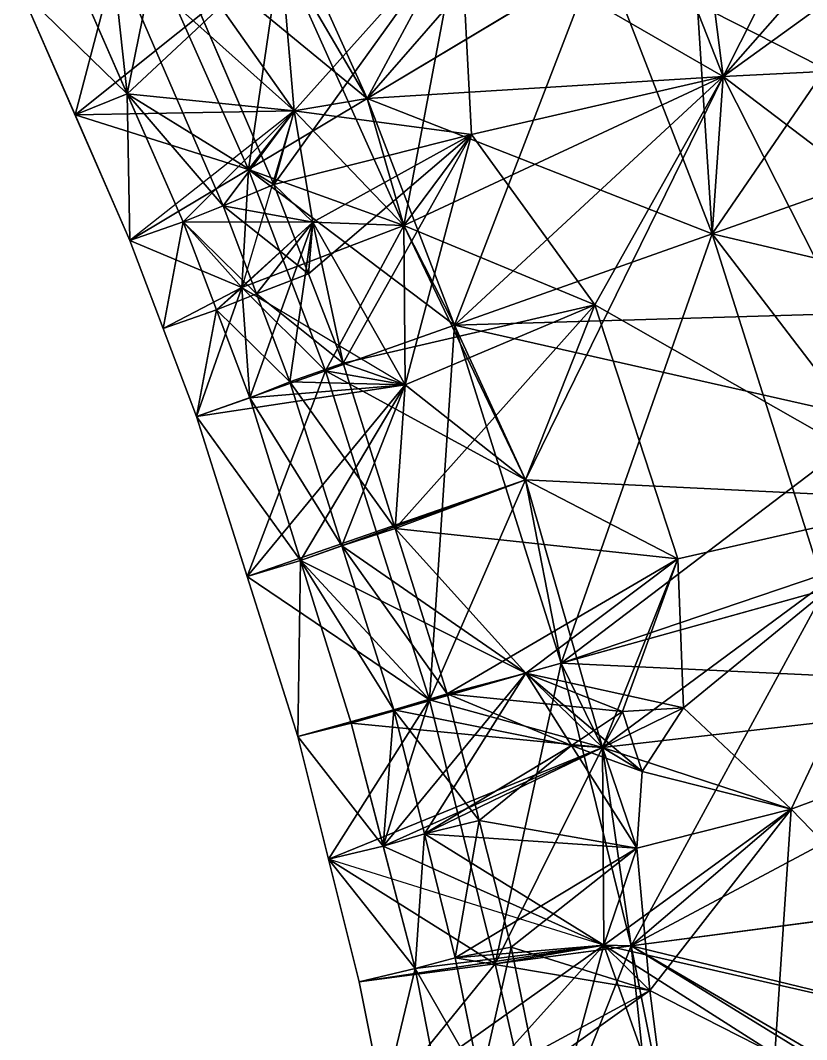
# Model space of a CAD drawing. Extents: x 0 to 22.5, y -0.5 to 22.5.
# Drawn here: x 16.65 to 19.598, y 3.824 to 7.645 of the extents above; entities that cross this region are included whole.
import ezdxf

# ---------------------------------------------------------------- set-up
doc = ezdxf.new("R2010")
doc.units = 0
doc.header["$MEASUREMENT"] = 0
for name, color, linetype in [('Crown wall side', 7, 'CONTINUOUS'), ('Elements', 7, 'CONTINUOUS'), ('Faces', 7, 'CONTINUOUS')]:
    doc.layers.add(name, color=color, linetype=linetype)

msp = doc.modelspace()

# ---------------------------------------------------------------- linework, layer by layer
at = {"layer": 'Crown wall side'}
for p, q in [((17.6, 7.03, 59.83), (17.18, 8.01, 59.83)), ((17.86, 6.36, 59.83), (17.6, 7.03, 59.83)), ((18.25, 5.12, 59.83), (17.86, 6.36, 59.83)), ((18.49, 4.17, 59.83), (18.25, 5.12, 59.83)), ((18.68, 3.24, 59.83), (18.49, 4.17, 59.83))]:
    msp.add_line(p, q, dxfattribs=at)
for points in [[(16.65, 7.76, 58.9), (19.95, 10.34, 54.58), (20.62, 8.95, 54.58), (17.06, 6.82, 58.9)], [(17.06, 6.82, 58.9), (20.62, 8.95, 54.58), (21.18, 7.53, 54.58), (17.31, 6.16, 58.9)], [(17.41, 6.95, 59.49), (16.99, 7.92, 59.5), (17.18, 8.01, 59.83), (17.6, 7.03, 59.83)], [(17.26, 6.89, 59.24), (16.84, 7.85, 59.24), (16.99, 7.92, 59.5), (17.41, 6.95, 59.49)], [(17.06, 6.82, 58.9), (16.65, 7.76, 58.9), (16.84, 7.85, 59.24), (17.26, 6.89, 59.24)], [(17.69, 4.96, 58.9), (21.64, 6.06, 54.58), (21.18, 7.53, 54.58), (17.31, 6.16, 58.9)], [(17.66, 6.29, 59.49), (17.41, 6.95, 59.49), (17.6, 7.03, 59.83), (17.86, 6.36, 59.83)], [(17.51, 6.23, 59.24), (17.26, 6.89, 59.24), (17.41, 6.95, 59.49), (17.66, 6.29, 59.49)], [(17.31, 6.16, 58.9), (17.06, 6.82, 58.9), (17.26, 6.89, 59.24), (17.51, 6.23, 59.24)], [(18.05, 5.06, 59.5), (17.66, 6.29, 59.49), (17.86, 6.36, 59.83), (18.25, 5.12, 59.83)], [(17.89, 5.01, 59.24), (17.51, 6.23, 59.24), (17.66, 6.29, 59.49), (18.05, 5.06, 59.5)], [(17.69, 4.96, 58.9), (17.31, 6.16, 58.9), (17.51, 6.23, 59.24), (17.89, 5.01, 59.24)], [(17.69, 4.96, 58.9), (17.92, 4.04, 58.9), (22, 4.58, 54.58), (21.64, 6.06, 54.58)], [(18.28, 4.13, 59.5), (18.05, 5.06, 59.5), (18.25, 5.12, 59.83), (18.49, 4.17, 59.83)], [(18.13, 4.09, 59.24), (17.89, 5.01, 59.24), (18.05, 5.06, 59.5), (18.28, 4.13, 59.5)], [(17.92, 4.04, 58.9), (17.69, 4.96, 58.9), (17.89, 5.01, 59.24), (18.13, 4.09, 59.24)], [(17.92, 4.04, 58.9), (18.1, 3.14, 58.9), (18.23, 2.24, 58.9), (22, 4.58, 54.58)], [(18.23, 2.24, 58.9), (18.32, 1.34, 58.9), (22.27, 3.06, 54.58), (22, 4.58, 54.58)], [(18.47, 3.2, 59.5), (18.28, 4.13, 59.5), (18.49, 4.17, 59.83), (18.68, 3.24, 59.83)], [(18.31, 3.17, 59.24), (18.13, 4.09, 59.24), (18.28, 4.13, 59.5), (18.47, 3.2, 59.5)], [(18.1, 3.14, 58.9), (17.92, 4.04, 58.9), (18.13, 4.09, 59.24), (18.31, 3.17, 59.24)]]:
    msp.add_3dface(points, dxfattribs=at)
at = {"layer": 'Elements'}
for points in [[(21.18, 7.53, 58.95), (19.95, 10.34, 58.95), (20.62, 8.95, 57.86), (18.6342, 9.0905, 59.3842)], [(19.2844, 7.4341, 59.3782), (18.3001, 8.0029, 59.5625), (18.6342, 9.0905, 59.3842), (19.124, 8.6987, 57.9962)], [(21.18, 7.53, 58.95), (18.6342, 9.0905, 59.3842), (20.62, 8.95, 57.86), (19.2844, 7.4341, 59.3782)], [(20.62, 8.95, 57.86), (19.2844, 7.4341, 59.3782), (18.6342, 9.0905, 59.3842), (19.124, 8.6987, 57.9962)], [(19.2844, 7.4341, 59.3782), (19.124, 8.6987, 57.9962), (20.62, 8.95, 57.86), (19.8728, 8.6023, 57.5273)], [(21.18, 7.53, 58.95), (19.2844, 7.4341, 59.3782), (20.62, 8.95, 57.86), (19.8728, 8.6023, 57.5273)], [(17.9503, 7.3527, 57.8197), (18.8393, 7.8846, 56.7408), (17.4746, 8.4047, 57.8205), (19.124, 8.6987, 57.9962)], [(17.9503, 7.3527, 57.8197), (19.124, 8.6987, 57.9962), (17.4746, 8.4047, 57.8205), (17.6246, 7.9071, 58.9547)], [(18.3001, 8.0029, 59.5625), (19.124, 8.6987, 57.9962), (17.9503, 7.3527, 57.8197), (17.6246, 7.9071, 58.9547)], [(17.9503, 7.3527, 57.8197), (19.2844, 7.4341, 59.3782), (18.2775, 6.5025, 57.82), (19.124, 8.6987, 57.9962)], [(17.9503, 7.3527, 57.8197), (18.2775, 6.5025, 57.82), (19.2432, 6.8444, 56.742), (19.124, 8.6987, 57.9962)], [(18.8393, 7.8846, 56.7408), (17.9503, 7.3527, 57.8197), (19.2432, 6.8444, 56.742), (19.124, 8.6987, 57.9962)], [(17.9503, 7.3527, 57.8197), (18.3001, 8.0029, 59.5625), (19.2844, 7.4341, 59.3782), (19.124, 8.6987, 57.9962)], [(18.2775, 6.5025, 57.82), (19.2844, 7.4341, 59.3782), (19.2432, 6.8444, 56.742), (19.124, 8.6987, 57.9962)], [(18.8393, 7.8846, 56.7408), (19.124, 8.6987, 57.9962), (19.2432, 6.8444, 56.742), (20.0062, 7.9566, 56.9312)], [(19.2844, 7.4341, 59.3782), (20.0062, 7.9566, 56.9312), (19.124, 8.6987, 57.9962), (19.8728, 8.6023, 57.5273)], [(19.2432, 6.8444, 56.742), (19.124, 8.6987, 57.9962), (19.2844, 7.4341, 59.3782), (20.0062, 7.9566, 56.9312)], [(21.18, 7.53, 58.95), (20.0062, 7.9566, 56.9312), (19.2844, 7.4341, 59.3782), (19.8728, 8.6023, 57.5273)], [(19.7295, 8.4172, 55.6606), (18.8393, 7.8846, 56.7408), (20.2109, 7.1869, 55.6618), (20.0062, 7.9566, 56.9312)], [(17.9503, 7.3527, 57.8197), (17.4746, 8.4047, 57.8205), (17.0623, 8.0824, 58.3602), (17.6246, 7.9071, 58.9547)], [(16.8549, 7.2903, 58.9), (17.0623, 8.0824, 58.3602), (16.65, 7.76, 58.9), (17.6246, 7.9071, 58.9547)], [(17.505, 7.0863, 58.36), (17.0623, 8.0824, 58.3602), (16.8549, 7.2903, 58.9), (17.6246, 7.9071, 58.9547)], [(17.505, 7.0863, 58.36), (17.9503, 7.3527, 57.8197), (17.0623, 8.0824, 58.3602), (17.6246, 7.9071, 58.9547)], [(17.0501, 7.3697, 59.24), (16.99, 7.92, 59.5), (17.18, 8.01, 59.83), (17.6762, 7.3064, 59.0676)], [(16.99, 7.92, 59.5), (17.6246, 7.9071, 58.9547), (17.18, 8.01, 59.83), (17.6762, 7.3064, 59.0676)], [(17.0501, 7.3697, 59.24), (17.18, 8.01, 59.83), (17.6, 7.03, 59.83), (17.6762, 7.3064, 59.0676)], [(17.18, 8.01, 59.83), (18.3001, 8.0029, 59.5625), (17.6, 7.03, 59.83), (17.6762, 7.3064, 59.0676)], [(17.18, 8.01, 59.83), (17.6246, 7.9071, 58.9547), (18.3001, 8.0029, 59.5625), (17.6762, 7.3064, 59.0676)], [(17.6, 7.03, 59.83), (17.6762, 7.3064, 59.0676), (18.3001, 8.0029, 59.5625), (18.3407, 7.2166, 59.6283)], [(17.6246, 7.9071, 58.9547), (18.0879, 6.8764, 58.9195), (18.3001, 8.0029, 59.5625), (17.6762, 7.3064, 59.0676)], [(18.3001, 8.0029, 59.5625), (17.6246, 7.9071, 58.9547), (17.9503, 7.3527, 57.8197), (18.0879, 6.8764, 58.9195)], [(18.3001, 8.0029, 59.5625), (17.6762, 7.3064, 59.0676), (18.0879, 6.8764, 58.9195), (18.3407, 7.2166, 59.6283)], [(19.2844, 7.4341, 59.3782), (18.3001, 8.0029, 59.5625), (17.9503, 7.3527, 57.8197), (18.0879, 6.8764, 58.9195)], [(18.3001, 8.0029, 59.5625), (18.0879, 6.8764, 58.9195), (19.2844, 7.4341, 59.3782), (18.3407, 7.2166, 59.6283)], [(18.8393, 7.8846, 56.7408), (19.2432, 6.8444, 56.742), (20.2109, 7.1869, 55.6618), (20.0062, 7.9566, 56.9312)], [(19.2432, 6.8444, 56.742), (20.4276, 6.5659, 57.0271), (20.2109, 7.1869, 55.6618), (20.0062, 7.9566, 56.9312)], [(19.2844, 7.4341, 59.3782), (20.4276, 6.5659, 57.0271), (19.2432, 6.8444, 56.742), (20.0062, 7.9566, 56.9312)], [(21.18, 7.53, 58.95), (20.4276, 6.5659, 57.0271), (19.2844, 7.4341, 59.3782), (20.0062, 7.9566, 56.9312)], [(16.84, 7.85, 59.24), (16.99, 7.92, 59.5), (17.0501, 7.3697, 59.24), (17.6246, 7.9071, 58.9547)], [(17.0501, 7.3697, 59.24), (17.6246, 7.9071, 58.9547), (16.99, 7.92, 59.5), (17.6762, 7.3064, 59.0676)], [(16.65, 7.76, 58.9), (17.0501, 7.3697, 59.24), (16.8549, 7.2903, 58.9), (17.6246, 7.9071, 58.9547)], [(16.65, 7.76, 58.9), (16.84, 7.85, 59.24), (17.0501, 7.3697, 59.24), (17.6246, 7.9071, 58.9547)], [(17.505, 7.0863, 58.36), (17.6246, 7.9071, 58.9547), (16.8549, 7.2903, 58.9), (17.6762, 7.3064, 59.0676)], [(16.8549, 7.2903, 58.9), (17.6246, 7.9071, 58.9547), (17.0501, 7.3697, 59.24), (17.6762, 7.3064, 59.0676)], [(17.9503, 7.3527, 57.8197), (17.6246, 7.9071, 58.9547), (17.505, 7.0863, 58.36), (17.6762, 7.3064, 59.0676)], [(17.9503, 7.3527, 57.8197), (18.0879, 6.8764, 58.9195), (17.6246, 7.9071, 58.9547), (17.6762, 7.3064, 59.0676)], [(21.18, 7.53, 58.95), (20.4276, 6.5659, 57.0271), (20.0889, 5.8476, 59.3277), (19.2844, 7.4341, 59.3782)], [(18.2775, 6.5025, 57.82), (19.2844, 7.4341, 59.3782), (17.9503, 7.3527, 57.8197), (18.0879, 6.8764, 58.9195)], [(19.2844, 7.4341, 59.3782), (18.0879, 6.8764, 58.9195), (18.8033, 6.5783, 59.5752), (18.3407, 7.2166, 59.6283)], [(19.2844, 7.4341, 59.3782), (18.544, 5.9228, 58.8423), (18.8033, 6.5783, 59.5752), (18.0879, 6.8764, 58.9195)], [(18.2775, 6.5025, 57.82), (18.544, 5.9228, 58.8423), (19.2844, 7.4341, 59.3782), (18.0879, 6.8764, 58.9195)], [(19.2432, 6.8444, 56.742), (19.2844, 7.4341, 59.3782), (18.2775, 6.5025, 57.82), (20.4276, 6.5659, 57.0271)], [(20.0889, 5.8476, 59.3277), (19.2844, 7.4341, 59.3782), (18.2775, 6.5025, 57.82), (18.544, 5.9228, 58.8423)], [(18.2775, 6.5025, 57.82), (19.2844, 7.4341, 59.3782), (20.0889, 5.8476, 59.3277), (20.4276, 6.5659, 57.0271)], [(20.0889, 5.8476, 59.3277), (18.8033, 6.5783, 59.5752), (19.2844, 7.4341, 59.3782), (18.544, 5.9228, 58.8423)], [(17.06, 6.82, 58.9), (16.8549, 7.2903, 58.9), (17.0501, 7.3697, 59.24), (17.6762, 7.3064, 59.0676)], [(17.0501, 7.3697, 59.24), (17.6, 7.03, 59.83), (17.41, 6.95, 59.49), (17.6762, 7.3064, 59.0676)], [(17.26, 6.89, 59.24), (17.0501, 7.3697, 59.24), (17.41, 6.95, 59.49), (17.6762, 7.3064, 59.0676)], [(17.06, 6.82, 58.9), (17.0501, 7.3697, 59.24), (17.26, 6.89, 59.24), (17.6762, 7.3064, 59.0676)], [(18.2775, 6.5025, 57.82), (17.9503, 7.3527, 57.8197), (17.505, 7.0863, 58.36), (18.0879, 6.8764, 58.9195)], [(17.505, 7.0863, 58.36), (18.0879, 6.8764, 58.9195), (17.9503, 7.3527, 57.8197), (17.6762, 7.3064, 59.0676)], [(17.06, 6.82, 58.9), (17.505, 7.0863, 58.36), (16.8549, 7.2903, 58.9), (17.6762, 7.3064, 59.0676)], [(17.26, 6.89, 59.24), (17.6762, 7.3064, 59.0676), (17.4804, 6.6439, 58.5509), (17.06, 6.82, 58.9)], [(17.505, 7.0863, 58.36), (17.6762, 7.3064, 59.0676), (17.06, 6.82, 58.9), (17.4804, 6.6439, 58.5509)], [(17.6762, 7.3064, 59.0676), (17.26, 6.89, 59.24), (17.4804, 6.6439, 58.5509), (17.746, 6.8885, 59.2044)], [(17.26, 6.89, 59.24), (17.6762, 7.3064, 59.0676), (17.41, 6.95, 59.49), (17.746, 6.8885, 59.2044)], [(17.41, 6.95, 59.49), (17.6762, 7.3064, 59.0676), (17.6, 7.03, 59.83), (17.746, 6.8885, 59.2044)], [(18.0879, 6.8764, 58.9195), (17.746, 6.8885, 59.2044), (17.6762, 7.3064, 59.0676), (17.4804, 6.6439, 58.5509)], [(18.0879, 6.8764, 58.9195), (17.6762, 7.3064, 59.0676), (17.505, 7.0863, 58.36), (17.4804, 6.6439, 58.5509)], [(17.6762, 7.3064, 59.0676), (18.3407, 7.2166, 59.6283), (17.6, 7.03, 59.83), (17.746, 6.8885, 59.2044)], [(18.0879, 6.8764, 58.9195), (18.3407, 7.2166, 59.6283), (17.6762, 7.3064, 59.0676), (17.746, 6.8885, 59.2044)], [(17.6, 7.03, 59.83), (18.3407, 7.2166, 59.6283), (17.7301, 6.6947, 59.83), (17.746, 6.8885, 59.2044)], [(17.7301, 6.6947, 59.83), (18.3407, 7.2166, 59.6283), (17.86, 6.36, 59.83), (17.746, 6.8885, 59.2044)], [(18.0879, 6.8764, 58.9195), (18.0927, 6.2787, 59.0559), (18.3407, 7.2166, 59.6283), (17.746, 6.8885, 59.2044)], [(18.3407, 7.2166, 59.6283), (18.0927, 6.2787, 59.0559), (17.86, 6.36, 59.83), (17.746, 6.8885, 59.2044)], [(17.86, 6.36, 59.83), (18.3407, 7.2166, 59.6283), (18.8033, 6.5783, 59.5752), (18.0927, 6.2787, 59.0559)], [(18.8033, 6.5783, 59.5752), (18.3407, 7.2166, 59.6283), (18.0879, 6.8764, 58.9195), (18.0927, 6.2787, 59.0559)], [(20.2109, 7.1869, 55.6618), (19.2432, 6.8444, 56.742), (20.1597, 5.6478, 56.199), (20.4276, 6.5659, 57.0271)], [(17.7942, 6.3314, 58.3595), (18.0879, 6.8764, 58.9195), (17.505, 7.0863, 58.36), (17.4804, 6.6439, 58.5509)], [(17.7942, 6.3314, 58.3595), (18.2775, 6.5025, 57.82), (17.505, 7.0863, 58.36), (18.0879, 6.8764, 58.9195)], [(17.7301, 6.6947, 59.83), (17.41, 6.95, 59.49), (17.6, 7.03, 59.83), (17.746, 6.8885, 59.2044)], [(17.26, 6.89, 59.24), (17.41, 6.95, 59.49), (17.5351, 6.6198, 59.49), (17.746, 6.8885, 59.2044)], [(17.41, 6.95, 59.49), (17.7301, 6.6947, 59.83), (17.5351, 6.6198, 59.49), (17.746, 6.8885, 59.2044)], [(17.1849, 6.4903, 58.9), (17.06, 6.82, 58.9), (17.26, 6.89, 59.24), (17.4804, 6.6439, 58.5509)], [(17.1849, 6.4903, 58.9), (17.26, 6.89, 59.24), (17.385, 6.56, 59.24), (17.4804, 6.6439, 58.5509)], [(17.26, 6.89, 59.24), (17.746, 6.8885, 59.2044), (17.385, 6.56, 59.24), (17.4804, 6.6439, 58.5509)], [(17.385, 6.56, 59.24), (17.26, 6.89, 59.24), (17.5351, 6.6198, 59.49), (17.746, 6.8885, 59.2044)], [(17.66, 6.29, 59.49), (17.385, 6.56, 59.24), (17.5351, 6.6198, 59.49), (17.746, 6.8885, 59.2044)], [(17.4804, 6.6439, 58.5509), (17.51, 6.23, 59.24), (17.746, 6.8885, 59.2044), (17.385, 6.56, 59.24)], [(17.51, 6.23, 59.24), (17.385, 6.56, 59.24), (17.66, 6.29, 59.49), (17.746, 6.8885, 59.2044)], [(17.51, 6.23, 59.24), (17.4804, 6.6439, 58.5509), (17.746, 6.8885, 59.2044), (18.0927, 6.2787, 59.0559)], [(18.0927, 6.2787, 59.0559), (17.746, 6.8885, 59.2044), (18.0879, 6.8764, 58.9195), (17.4804, 6.6439, 58.5509)], [(17.66, 6.29, 59.49), (18.0927, 6.2787, 59.0559), (17.51, 6.23, 59.24), (17.746, 6.8885, 59.2044)], [(17.86, 6.36, 59.83), (17.5351, 6.6198, 59.49), (17.7301, 6.6947, 59.83), (17.746, 6.8885, 59.2044)], [(17.5351, 6.6198, 59.49), (17.86, 6.36, 59.83), (17.66, 6.29, 59.49), (17.746, 6.8885, 59.2044)], [(17.86, 6.36, 59.83), (18.0927, 6.2787, 59.0559), (17.66, 6.29, 59.49), (17.746, 6.8885, 59.2044)], [(17.7942, 6.3314, 58.3595), (18.0927, 6.2787, 59.0559), (18.0879, 6.8764, 58.9195), (17.4804, 6.6439, 58.5509)], [(17.7942, 6.3314, 58.3595), (18.544, 5.9228, 58.8423), (18.2775, 6.5025, 57.82), (18.0879, 6.8764, 58.9195)], [(18.544, 5.9228, 58.8423), (18.0879, 6.8764, 58.9195), (17.7942, 6.3314, 58.3595), (18.0927, 6.2787, 59.0559)], [(18.8033, 6.5783, 59.5752), (18.0879, 6.8764, 58.9195), (18.544, 5.9228, 58.8423), (18.0927, 6.2787, 59.0559)], [(18.2775, 6.5025, 57.82), (18.6779, 5.2351, 57.8196), (19.2432, 6.8444, 56.742), (20.4276, 6.5659, 57.0271)], [(19.6654, 5.5101, 56.7396), (19.2432, 6.8444, 56.742), (18.6779, 5.2351, 57.8196), (20.4276, 6.5659, 57.0271)], [(20.1597, 5.6478, 56.199), (19.2432, 6.8444, 56.742), (19.6654, 5.5101, 56.7396), (20.4276, 6.5659, 57.0271)], [(17.31, 6.16, 58.9), (17.1849, 6.4903, 58.9), (17.385, 6.56, 59.24), (17.4804, 6.6439, 58.5509)], [(17.31, 6.16, 58.9), (17.385, 6.56, 59.24), (17.51, 6.23, 59.24), (17.4804, 6.6439, 58.5509)], [(17.31, 6.16, 58.9), (18.0927, 6.2787, 59.0559), (17.7942, 6.3314, 58.3595), (17.4804, 6.6439, 58.5509)], [(17.51, 6.23, 59.24), (18.0927, 6.2787, 59.0559), (17.31, 6.16, 58.9), (17.4804, 6.6439, 58.5509)], [(17.86, 6.36, 59.83), (18.8033, 6.5783, 59.5752), (18.0551, 5.7398, 59.83), (18.0927, 6.2787, 59.0559)], [(18.0551, 5.7398, 59.83), (18.8033, 6.5783, 59.5752), (19.1142, 5.6266, 59.5834), (18.544, 5.9228, 58.8423)], [(18.8033, 6.5783, 59.5752), (18.544, 5.9228, 58.8423), (18.0551, 5.7398, 59.83), (18.0927, 6.2787, 59.0559)], [(19.1142, 5.6266, 59.5834), (18.8033, 6.5783, 59.5752), (20.0889, 5.8476, 59.3277), (18.544, 5.9228, 58.8423)], [(18.2775, 6.5025, 57.82), (20.4276, 6.5659, 57.0271), (20.0889, 5.8476, 59.3277), (20.7611, 5.9413, 57.6148)], [(18.6779, 5.2351, 57.8196), (20.4276, 6.5659, 57.0271), (18.2775, 6.5025, 57.82), (20.7611, 5.9413, 57.6148)], [(19.6654, 5.5101, 56.7396), (20.4276, 6.5659, 57.0271), (18.6779, 5.2351, 57.8196), (20.7611, 5.9413, 57.6148)], [(17.7942, 6.3314, 58.3595), (18.1839, 5.0975, 58.3599), (18.2775, 6.5025, 57.82), (18.544, 5.9228, 58.8423)], [(18.1839, 5.0975, 58.3599), (18.6779, 5.2351, 57.8196), (18.2775, 6.5025, 57.82), (18.544, 5.9228, 58.8423)], [(18.2775, 6.5025, 57.82), (20.7611, 5.9413, 57.6148), (20.0889, 5.8476, 59.3277), (18.544, 5.9228, 58.8423)], [(18.6779, 5.2351, 57.8196), (20.7611, 5.9413, 57.6148), (18.2775, 6.5025, 57.82), (18.544, 5.9228, 58.8423)], [(17.66, 6.29, 59.49), (17.86, 6.36, 59.83), (18.0551, 5.7398, 59.83), (18.0927, 6.2787, 59.0559)], [(17.5002, 5.5595, 58.9), (17.7942, 6.3314, 58.3595), (17.31, 6.16, 58.9), (18.0927, 6.2787, 59.0559)], [(17.5002, 5.5595, 58.9), (18.1839, 5.0975, 58.3599), (17.7942, 6.3314, 58.3595), (18.544, 5.9228, 58.8423)], [(17.5002, 5.5595, 58.9), (18.544, 5.9228, 58.8423), (17.7942, 6.3314, 58.3595), (18.0927, 6.2787, 59.0559)], [(17.51, 6.23, 59.24), (17.7, 5.62, 59.24), (17.31, 6.16, 58.9), (18.0927, 6.2787, 59.0559)], [(17.31, 6.16, 58.9), (17.7, 5.62, 59.24), (17.5002, 5.5595, 58.9), (18.0927, 6.2787, 59.0559)], [(17.7, 5.62, 59.24), (18.544, 5.9228, 58.8423), (17.5002, 5.5595, 58.9), (18.0927, 6.2787, 59.0559)], [(17.8551, 5.6747, 59.495), (17.51, 6.23, 59.24), (17.66, 6.29, 59.49), (18.0927, 6.2787, 59.0559)], [(17.7, 5.62, 59.24), (17.51, 6.23, 59.24), (17.8551, 5.6747, 59.495), (18.0927, 6.2787, 59.0559)], [(17.66, 6.29, 59.49), (18.0551, 5.7398, 59.83), (17.8551, 5.6747, 59.495), (18.0927, 6.2787, 59.0559)], [(17.8551, 5.6747, 59.495), (18.544, 5.9228, 58.8423), (17.7, 5.62, 59.24), (18.0927, 6.2787, 59.0559)], [(18.0551, 5.7398, 59.83), (18.544, 5.9228, 58.8423), (17.8551, 5.6747, 59.495), (18.0927, 6.2787, 59.0559)], [(17.7, 5.62, 59.24), (18.1839, 5.0975, 58.3599), (17.5002, 5.5595, 58.9), (18.544, 5.9228, 58.8423)], [(18.1839, 5.0975, 58.3599), (18.544, 5.9228, 58.8423), (17.7, 5.62, 59.24), (18.5453, 5.1975, 59.2569)], [(17.7, 5.62, 59.24), (18.544, 5.9228, 58.8423), (17.8551, 5.6747, 59.495), (18.5453, 5.1975, 59.2569)], [(17.8551, 5.6747, 59.495), (18.544, 5.9228, 58.8423), (18.0551, 5.7398, 59.83), (18.5453, 5.1975, 59.2569)], [(18.0551, 5.7398, 59.83), (18.544, 5.9228, 58.8423), (19.1142, 5.6266, 59.5834), (18.5453, 5.1975, 59.2569)], [(18.8319, 4.9192, 58.8523), (18.544, 5.9228, 58.8423), (18.1839, 5.0975, 58.3599), (18.5453, 5.1975, 59.2569)], [(18.1839, 5.0975, 58.3599), (18.8319, 4.9192, 58.8523), (18.6779, 5.2351, 57.8196), (18.544, 5.9228, 58.8423)], [(20.0889, 5.8476, 59.3277), (20.7611, 5.9413, 57.6148), (18.6779, 5.2351, 57.8196), (18.544, 5.9228, 58.8423)], [(19.1142, 5.6266, 59.5834), (18.544, 5.9228, 58.8423), (18.8319, 4.9192, 58.8523), (18.5453, 5.1975, 59.2569)], [(18.6779, 5.2351, 57.8196), (18.8319, 4.9192, 58.8523), (20.0889, 5.8476, 59.3277), (18.544, 5.9228, 58.8423)], [(20.0889, 5.8476, 59.3277), (18.8319, 4.9192, 58.8523), (19.1142, 5.6266, 59.5834), (18.544, 5.9228, 58.8423)], [(18.6779, 5.2351, 57.8196), (20.7447, 5.1383, 57.1617), (19.6654, 5.5101, 56.7396), (20.7611, 5.9413, 57.6148)], [(18.6779, 5.2351, 57.8196), (18.8319, 4.9192, 58.8523), (20.7447, 5.1383, 57.1617), (20.7611, 5.9413, 57.6148)], [(20.0889, 5.8476, 59.3277), (18.8319, 4.9192, 58.8523), (18.6779, 5.2351, 57.8196), (20.7611, 5.9413, 57.6148)], [(20.7447, 5.1383, 57.1617), (18.8319, 4.9192, 58.8523), (20.0889, 5.8476, 59.3277), (20.7611, 5.9413, 57.6148)], [(20.0889, 5.8476, 59.3277), (20.7447, 5.1383, 57.1617), (19.5399, 4.688, 59.5382), (18.8319, 4.9192, 58.8523)], [(19.5399, 4.688, 59.5382), (19.1358, 5.068, 59.6137), (20.0889, 5.8476, 59.3277), (18.8319, 4.9192, 58.8523)], [(20.0889, 5.8476, 59.3277), (19.1358, 5.068, 59.6137), (19.1142, 5.6266, 59.5834), (18.8319, 4.9192, 58.8523)], [(20.3722, 3.8278, 59.3862), (19.5399, 4.688, 59.5382), (20.0889, 5.8476, 59.3277), (20.7447, 5.1383, 57.1617)], [(18.25, 5.12, 59.83), (17.8551, 5.6747, 59.495), (18.0551, 5.7398, 59.83), (18.5453, 5.1975, 59.2569)], [(18.0551, 5.7398, 59.83), (19.1142, 5.6266, 59.5834), (18.25, 5.12, 59.83), (18.5453, 5.1975, 59.2569)], [(18.05, 5.06, 59.5), (17.7, 5.62, 59.24), (17.8551, 5.6747, 59.495), (18.5453, 5.1975, 59.2569)], [(18.25, 5.12, 59.83), (18.05, 5.06, 59.5), (17.8551, 5.6747, 59.495), (18.5453, 5.1975, 59.2569)], [(18.1839, 5.0975, 58.3599), (17.7, 5.62, 59.24), (17.5002, 5.5595, 58.9), (17.69, 4.96, 58.9)], [(17.89, 5.01, 59.24), (18.1839, 5.0975, 58.3599), (17.69, 4.96, 58.9), (17.7, 5.62, 59.24)], [(18.05, 5.06, 59.5), (17.89, 5.01, 59.24), (17.7, 5.62, 59.24), (18.5453, 5.1975, 59.2569)], [(17.7, 5.62, 59.24), (17.89, 5.01, 59.24), (18.1839, 5.0975, 58.3599), (18.5453, 5.1975, 59.2569)], [(19.1142, 5.6266, 59.5834), (18.9071, 5.0535, 59.6712), (18.25, 5.12, 59.83), (18.5453, 5.1975, 59.2569)], [(19.1142, 5.6266, 59.5834), (18.8319, 4.9192, 58.8523), (19.1358, 5.068, 59.6137), (18.5453, 5.1975, 59.2569)], [(19.1358, 5.068, 59.6137), (18.9071, 5.0535, 59.6712), (19.1142, 5.6266, 59.5834), (18.5453, 5.1975, 59.2569)], [(18.6779, 5.2351, 57.8196), (18.9396, 4.1749, 57.8205), (19.6654, 5.5101, 56.7396), (20.7447, 5.1383, 57.1617)], [(18.9396, 4.1749, 57.8205), (19.9582, 4.3098, 56.7419), (19.6654, 5.5101, 56.7396), (20.7447, 5.1383, 57.1617)], [(18.4294, 4.1074, 58.3606), (18.6779, 5.2351, 57.8196), (18.1839, 5.0975, 58.3599), (18.8319, 4.9192, 58.8523)], [(18.9396, 4.1749, 57.8205), (18.6779, 5.2351, 57.8196), (18.4294, 4.1074, 58.3606), (18.8319, 4.9192, 58.8523)], [(18.9396, 4.1749, 57.8205), (20.7447, 5.1383, 57.1617), (18.6779, 5.2351, 57.8196), (18.8319, 4.9192, 58.8523)], [(17.89, 5.01, 59.24), (18.05, 5.06, 59.5), (18.0101, 4.5497, 59.24), (18.5453, 5.1975, 59.2569)], [(18.0101, 4.5497, 59.24), (18.8319, 4.9192, 58.8523), (17.89, 5.01, 59.24), (18.5453, 5.1975, 59.2569)], [(17.89, 5.01, 59.24), (18.8319, 4.9192, 58.8523), (18.1839, 5.0975, 58.3599), (18.5453, 5.1975, 59.2569)], [(18.0101, 4.5497, 59.24), (18.05, 5.06, 59.5), (18.1651, 4.5948, 59.5), (18.5453, 5.1975, 59.2569)], [(18.1651, 4.5948, 59.5), (18.8319, 4.9192, 58.8523), (18.0101, 4.5497, 59.24), (18.5453, 5.1975, 59.2569)], [(18.05, 5.06, 59.5), (18.7158, 4.9262, 59.7266), (18.1651, 4.5948, 59.5), (18.5453, 5.1975, 59.2569)], [(18.25, 5.12, 59.83), (18.7158, 4.9262, 59.7266), (18.05, 5.06, 59.5), (18.5453, 5.1975, 59.2569)], [(18.7158, 4.9262, 59.7266), (18.8319, 4.9192, 58.8523), (18.1651, 4.5948, 59.5), (18.5453, 5.1975, 59.2569)], [(18.25, 5.12, 59.83), (18.9071, 5.0535, 59.6712), (18.7158, 4.9262, 59.7266), (18.5453, 5.1975, 59.2569)], [(18.7158, 4.9262, 59.7266), (18.9071, 5.0535, 59.6712), (18.9816, 4.8293, 59.667), (18.5453, 5.1975, 59.2569)], [(18.9071, 5.0535, 59.6712), (18.8319, 4.9192, 58.8523), (18.9816, 4.8293, 59.667), (18.5453, 5.1975, 59.2569)], [(19.1358, 5.068, 59.6137), (18.8319, 4.9192, 58.8523), (18.9071, 5.0535, 59.6712), (18.5453, 5.1975, 59.2569)], [(18.9816, 4.8293, 59.667), (18.8319, 4.9192, 58.8523), (18.7158, 4.9262, 59.7266), (18.5453, 5.1975, 59.2569)], [(19.5399, 4.688, 59.5382), (20.7447, 5.1383, 57.1617), (18.9396, 4.1749, 57.8205), (18.8319, 4.9192, 58.8523)], [(18.9396, 4.1749, 57.8205), (20.3722, 3.8278, 59.3862), (19.9582, 4.3098, 56.7419), (20.7447, 5.1383, 57.1617)], [(18.9396, 4.1749, 57.8205), (19.5399, 4.688, 59.5382), (20.3722, 3.8278, 59.3862), (20.7447, 5.1383, 57.1617)], [(18.0101, 4.5497, 59.24), (18.1839, 5.0975, 58.3599), (17.69, 4.96, 58.9), (17.89, 5.01, 59.24)], [(17.69, 4.96, 58.9), (18.0101, 4.5497, 59.24), (17.805, 4.5, 58.9), (18.1839, 5.0975, 58.3599)], [(17.805, 4.5, 58.9), (18.1839, 5.0975, 58.3599), (18.0101, 4.5497, 59.24), (18.8319, 4.9192, 58.8523)], [(18.4294, 4.1074, 58.3606), (18.1839, 5.0975, 58.3599), (17.805, 4.5, 58.9), (18.8319, 4.9192, 58.8523)], [(18.1839, 5.0975, 58.3599), (17.89, 5.01, 59.24), (18.0101, 4.5497, 59.24), (18.8319, 4.9192, 58.8523)], [(18.05, 5.06, 59.5), (18.25, 5.12, 59.83), (18.37, 4.6452, 59.83), (18.7158, 4.9262, 59.7266)], [(18.05, 5.06, 59.5), (18.37, 4.6452, 59.83), (18.1651, 4.5948, 59.5), (18.7158, 4.9262, 59.7266)], [(19.5399, 4.688, 59.5382), (18.9816, 4.8293, 59.667), (19.1358, 5.068, 59.6137), (18.8319, 4.9192, 58.8523)], [(18.9816, 4.8293, 59.667), (18.9071, 5.0535, 59.6712), (19.1358, 5.068, 59.6137), (18.8319, 4.9192, 58.8523)], [(18.8377, 4.1785, 58.9945), (18.8319, 4.9192, 58.8523), (17.805, 4.5, 58.9), (18.0101, 4.5497, 59.24)], [(18.8319, 4.9192, 58.8523), (18.8377, 4.1785, 58.9945), (17.805, 4.5, 58.9), (18.4294, 4.1074, 58.3606)], [(18.0101, 4.5497, 59.24), (18.8319, 4.9192, 58.8523), (18.1651, 4.5948, 59.5), (18.8377, 4.1785, 58.9945)], [(18.1651, 4.5948, 59.5), (18.7158, 4.9262, 59.7266), (18.9611, 4.5418, 59.6904), (18.8319, 4.9192, 58.8523)], [(18.37, 4.6452, 59.83), (18.9611, 4.5418, 59.6904), (18.1651, 4.5948, 59.5), (18.7158, 4.9262, 59.7266)], [(18.1651, 4.5948, 59.5), (18.8319, 4.9192, 58.8523), (18.9611, 4.5418, 59.6904), (18.8377, 4.1785, 58.9945)], [(18.9396, 4.1749, 57.8205), (18.8319, 4.9192, 58.8523), (18.4294, 4.1074, 58.3606), (18.8377, 4.1785, 58.9945)], [(18.7158, 4.9262, 59.7266), (18.9816, 4.8293, 59.667), (18.9611, 4.5418, 59.6904), (18.8319, 4.9192, 58.8523)], [(19.5399, 4.688, 59.5382), (18.8319, 4.9192, 58.8523), (18.9396, 4.1749, 57.8205), (18.8377, 4.1785, 58.9945)], [(18.9611, 4.5418, 59.6904), (18.8319, 4.9192, 58.8523), (19.5399, 4.688, 59.5382), (18.8377, 4.1785, 58.9945)], [(19.5399, 4.688, 59.5382), (18.9611, 4.5418, 59.6904), (18.9816, 4.8293, 59.667), (18.8319, 4.9192, 58.8523)], [(19.0094, 4.0085, 59.709), (18.9611, 4.5418, 59.6904), (19.5399, 4.688, 59.5382), (18.8377, 4.1785, 58.9945)], [(19.4783, 3.7699, 59.608), (19.0094, 4.0085, 59.709), (19.5399, 4.688, 59.5382), (18.8377, 4.1785, 58.9945)], [(20.3722, 3.8278, 59.3862), (19.5399, 4.688, 59.5382), (18.9396, 4.1749, 57.8205), (18.8377, 4.1785, 58.9945)], [(20.3722, 3.8278, 59.3862), (19.4783, 3.7699, 59.608), (19.5399, 4.688, 59.5382), (18.8377, 4.1785, 58.9945)], [(18.28, 4.13, 59.5), (18.1651, 4.5948, 59.5), (18.37, 4.6452, 59.83), (18.9611, 4.5418, 59.6904)], [(18.37, 4.6452, 59.83), (18.49, 4.17, 59.83), (18.28, 4.13, 59.5), (18.9611, 4.5418, 59.6904)], [(18.13, 4.09, 59.24), (18.0101, 4.5497, 59.24), (18.1651, 4.5948, 59.5), (18.8377, 4.1785, 58.9945)], [(18.1651, 4.5948, 59.5), (18.28, 4.13, 59.5), (18.13, 4.09, 59.24), (18.8377, 4.1785, 58.9945)], [(18.1651, 4.5948, 59.5), (18.9611, 4.5418, 59.6904), (18.28, 4.13, 59.5), (18.8377, 4.1785, 58.9945)], [(18.8377, 4.1785, 58.9945), (17.805, 4.5, 58.9), (18.13, 4.09, 59.24), (18.0101, 4.5497, 59.24)], [(18.9611, 4.5418, 59.6904), (19.0094, 4.0085, 59.709), (18.28, 4.13, 59.5), (18.8377, 4.1785, 58.9945)], [(18.28, 4.13, 59.5), (18.9611, 4.5418, 59.6904), (18.49, 4.17, 59.83), (19.0094, 4.0085, 59.709)], [(18.8377, 4.1785, 58.9945), (17.92, 4.04, 58.9), (17.805, 4.5, 58.9), (18.4294, 4.1074, 58.3606)], [(17.92, 4.04, 58.9), (18.8377, 4.1785, 58.9945), (17.805, 4.5, 58.9), (18.13, 4.09, 59.24)], [(20.181, 3.451, 56.6644), (19.9582, 4.3098, 56.7419), (18.9396, 4.1749, 57.8205), (21.0243, 2.8923, 57.495)], [(19.9582, 4.3098, 56.7419), (20.3722, 3.8278, 59.3862), (18.9396, 4.1749, 57.8205), (21.0243, 2.8923, 57.495)], [(17.92, 4.04, 58.9), (18.13, 4.09, 59.24), (18.01, 3.5901, 58.9), (18.8377, 4.1785, 58.9945)], [(18.01, 3.5901, 58.9), (18.4294, 4.1074, 58.3606), (17.92, 4.04, 58.9), (18.8377, 4.1785, 58.9945)], [(18.01, 3.5901, 58.9), (19.0366, 3.2583, 58.9636), (18.606, 3.3314, 58.3145), (18.8377, 4.1785, 58.9945)], [(18.01, 3.5901, 58.9), (18.606, 3.3314, 58.3145), (18.4294, 4.1074, 58.3606), (18.8377, 4.1785, 58.9945)], [(18.01, 3.5901, 58.9), (18.13, 4.09, 59.24), (18.3751, 3.6647, 59.5), (18.8377, 4.1785, 58.9945)], [(18.3751, 3.6647, 59.5), (19.0366, 3.2583, 58.9636), (18.01, 3.5901, 58.9), (18.8377, 4.1785, 58.9945)], [(18.13, 4.09, 59.24), (18.28, 4.13, 59.5), (18.3751, 3.6647, 59.5), (18.8377, 4.1785, 58.9945)], [(18.28, 4.13, 59.5), (19.0094, 4.0085, 59.709), (18.3751, 3.6647, 59.5), (18.8377, 4.1785, 58.9945)], [(18.28, 4.13, 59.5), (18.49, 4.17, 59.83), (18.3751, 3.6647, 59.5), (19.0094, 4.0085, 59.709)], [(19.0731, 3.5146, 59.7202), (18.3751, 3.6647, 59.5), (19.0094, 4.0085, 59.709), (18.8377, 4.1785, 58.9945)], [(19.0731, 3.5146, 59.7202), (19.0366, 3.2583, 58.9636), (18.3751, 3.6647, 59.5), (18.8377, 4.1785, 58.9945)], [(18.3751, 3.6647, 59.5), (18.49, 4.17, 59.83), (18.585, 3.7048, 59.83), (19.0094, 4.0085, 59.709)], [(18.4294, 4.1074, 58.3606), (18.606, 3.3314, 58.3145), (18.9396, 4.1749, 57.8205), (18.8377, 4.1785, 58.9945)], [(18.606, 3.3314, 58.3145), (19.0366, 3.2583, 58.9636), (18.9396, 4.1749, 57.8205), (18.8377, 4.1785, 58.9945)], [(18.9396, 4.1749, 57.8205), (18.606, 3.3314, 58.3145), (19.2053, 2.8454, 57.7824), (19.0366, 3.2583, 58.9636)], [(19.0094, 4.0085, 59.709), (19.4783, 3.7699, 59.608), (19.0731, 3.5146, 59.7202), (18.8377, 4.1785, 58.9945)], [(20.3722, 3.8278, 59.3862), (19.0366, 3.2583, 58.9636), (19.4783, 3.7699, 59.608), (18.8377, 4.1785, 58.9945)], [(18.9396, 4.1749, 57.8205), (19.0366, 3.2583, 58.9636), (20.3722, 3.8278, 59.3862), (18.8377, 4.1785, 58.9945)], [(19.4783, 3.7699, 59.608), (19.0366, 3.2583, 58.9636), (19.0731, 3.5146, 59.7202), (18.8377, 4.1785, 58.9945)], [(19.2053, 2.8454, 57.7824), (20.3722, 3.8278, 59.3862), (18.9396, 4.1749, 57.8205), (19.0366, 3.2583, 58.9636)], [(18.9396, 4.1749, 57.8205), (20.3722, 3.8278, 59.3862), (19.2053, 2.8454, 57.7824), (21.0243, 2.8923, 57.495)], [(19.2053, 2.8454, 57.7824), (20.181, 3.451, 56.6644), (18.9396, 4.1749, 57.8205), (21.0243, 2.8923, 57.495)], [(18.3751, 3.6647, 59.5), (19.0094, 4.0085, 59.709), (18.585, 3.7048, 59.83), (19.0731, 3.5146, 59.7202)], [(20.3722, 3.8278, 59.3862), (19.9601, 3.3037, 59.5082), (19.4783, 3.7699, 59.608), (19.0366, 3.2583, 58.9636)], [(19.2053, 2.8454, 57.7824), (19.9601, 3.3037, 59.5082), (20.3722, 3.8278, 59.3862), (19.0366, 3.2583, 58.9636)], [(20.3722, 3.8278, 59.3862), (19.9601, 3.3037, 59.5082), (19.2053, 2.8454, 57.7824), (21.0243, 2.8923, 57.495)]]:
    msp.add_3dface(points, dxfattribs=at)
at = {"layer": 'Faces'}
for points in [[(21.18, 7.53, 58.95), (18.6342, 9.0905, 59.3842), (19.95, 10.34, 58.95)], [(19.2844, 7.4341, 59.3782), (18.3001, 8.0029, 59.5625), (18.6342, 9.0905, 59.3842)], [(21.18, 7.53, 58.95), (19.2844, 7.4341, 59.3782), (18.6342, 9.0905, 59.3842)], [(19.7295, 8.4172, 55.6606), (18.8393, 7.8846, 56.7408), (20.2109, 7.1869, 55.6618)], [(17.9503, 7.3527, 57.8197), (17.4746, 8.4047, 57.8205), (17.0623, 8.0824, 58.3602)], [(17.9503, 7.3527, 57.8197), (18.8393, 7.8846, 56.7408), (17.4746, 8.4047, 57.8205)], [(16.8549, 7.2903, 58.9), (17.0623, 8.0824, 58.3602), (16.65, 7.76, 58.9)], [(17.505, 7.0863, 58.36), (17.0623, 8.0824, 58.3602), (16.8549, 7.2903, 58.9)], [(17.505, 7.0863, 58.36), (17.9503, 7.3527, 57.8197), (17.0623, 8.0824, 58.3602)], [(17.0501, 7.3697, 59.24), (16.99, 7.92, 59.5), (17.18, 8.01, 59.83)], [(17.0501, 7.3697, 59.24), (17.18, 8.01, 59.83), (17.6, 7.03, 59.83)], [(17.18, 8.01, 59.83), (18.3001, 8.0029, 59.5625), (17.6, 7.03, 59.83)], [(18.3001, 8.0029, 59.5625), (18.3407, 7.2166, 59.6283), (17.6, 7.03, 59.83)], [(19.2844, 7.4341, 59.3782), (18.3407, 7.2166, 59.6283), (18.3001, 8.0029, 59.5625)], [(16.84, 7.85, 59.24), (16.99, 7.92, 59.5), (17.0501, 7.3697, 59.24)], [(18.8393, 7.8846, 56.7408), (17.9503, 7.3527, 57.8197), (19.2432, 6.8444, 56.742)], [(18.8393, 7.8846, 56.7408), (19.2432, 6.8444, 56.742), (20.2109, 7.1869, 55.6618)], [(16.65, 7.76, 58.9), (16.84, 7.85, 59.24), (17.0501, 7.3697, 59.24)], [(16.65, 7.76, 58.9), (17.0501, 7.3697, 59.24), (16.8549, 7.2903, 58.9)], [(20.0889, 5.8476, 59.3277), (19.2844, 7.4341, 59.3782), (21.18, 7.53, 58.95)], [(18.8033, 6.5783, 59.5752), (18.3407, 7.2166, 59.6283), (19.2844, 7.4341, 59.3782)], [(20.0889, 5.8476, 59.3277), (18.8033, 6.5783, 59.5752), (19.2844, 7.4341, 59.3782)], [(17.06, 6.82, 58.9), (16.8549, 7.2903, 58.9), (17.0501, 7.3697, 59.24)], [(17.0501, 7.3697, 59.24), (17.6, 7.03, 59.83), (17.41, 6.95, 59.49)], [(17.06, 6.82, 58.9), (17.0501, 7.3697, 59.24), (17.26, 6.89, 59.24)], [(17.26, 6.89, 59.24), (17.0501, 7.3697, 59.24), (17.41, 6.95, 59.49)], [(18.2775, 6.5025, 57.82), (17.9503, 7.3527, 57.8197), (17.505, 7.0863, 58.36)], [(17.9503, 7.3527, 57.8197), (18.2775, 6.5025, 57.82), (19.2432, 6.8444, 56.742)], [(17.06, 6.82, 58.9), (17.505, 7.0863, 58.36), (16.8549, 7.2903, 58.9)], [(17.6, 7.03, 59.83), (18.3407, 7.2166, 59.6283), (17.7301, 6.6947, 59.83)], [(17.7301, 6.6947, 59.83), (18.3407, 7.2166, 59.6283), (17.86, 6.36, 59.83)], [(17.86, 6.36, 59.83), (18.3407, 7.2166, 59.6283), (18.8033, 6.5783, 59.5752)], [(20.2109, 7.1869, 55.6618), (19.2432, 6.8444, 56.742), (20.1597, 5.6478, 56.199)], [(17.06, 6.82, 58.9), (17.4804, 6.6439, 58.5509), (17.505, 7.0863, 58.36)], [(17.505, 7.0863, 58.36), (17.4804, 6.6439, 58.5509), (17.7942, 6.3314, 58.3595)], [(17.7942, 6.3314, 58.3595), (18.2775, 6.5025, 57.82), (17.505, 7.0863, 58.36)], [(17.7301, 6.6947, 59.83), (17.41, 6.95, 59.49), (17.6, 7.03, 59.83)], [(17.26, 6.89, 59.24), (17.41, 6.95, 59.49), (17.5351, 6.6198, 59.49)], [(17.41, 6.95, 59.49), (17.7301, 6.6947, 59.83), (17.5351, 6.6198, 59.49)], [(17.1849, 6.4903, 58.9), (17.06, 6.82, 58.9), (17.26, 6.89, 59.24)], [(17.1849, 6.4903, 58.9), (17.26, 6.89, 59.24), (17.385, 6.56, 59.24)], [(17.385, 6.56, 59.24), (17.26, 6.89, 59.24), (17.5351, 6.6198, 59.49)], [(18.2775, 6.5025, 57.82), (18.6779, 5.2351, 57.8196), (19.2432, 6.8444, 56.742)], [(19.6654, 5.5101, 56.7396), (19.2432, 6.8444, 56.742), (18.6779, 5.2351, 57.8196)], [(20.1597, 5.6478, 56.199), (19.2432, 6.8444, 56.742), (19.6654, 5.5101, 56.7396)], [(17.1849, 6.4903, 58.9), (17.4804, 6.6439, 58.5509), (17.06, 6.82, 58.9)], [(17.86, 6.36, 59.83), (17.5351, 6.6198, 59.49), (17.7301, 6.6947, 59.83)], [(17.31, 6.16, 58.9), (17.4804, 6.6439, 58.5509), (17.1849, 6.4903, 58.9)], [(17.7942, 6.3314, 58.3595), (17.4804, 6.6439, 58.5509), (17.31, 6.16, 58.9)], [(17.66, 6.29, 59.49), (17.385, 6.56, 59.24), (17.5351, 6.6198, 59.49)], [(17.5351, 6.6198, 59.49), (17.86, 6.36, 59.83), (17.66, 6.29, 59.49)], [(17.86, 6.36, 59.83), (18.8033, 6.5783, 59.5752), (18.0551, 5.7398, 59.83)], [(18.0551, 5.7398, 59.83), (18.8033, 6.5783, 59.5752), (19.1142, 5.6266, 59.5834)], [(19.1142, 5.6266, 59.5834), (18.8033, 6.5783, 59.5752), (20.0889, 5.8476, 59.3277)], [(17.31, 6.16, 58.9), (17.1849, 6.4903, 58.9), (17.385, 6.56, 59.24)], [(17.31, 6.16, 58.9), (17.385, 6.56, 59.24), (17.51, 6.23, 59.24)], [(17.51, 6.23, 59.24), (17.385, 6.56, 59.24), (17.66, 6.29, 59.49)], [(17.7942, 6.3314, 58.3595), (18.1839, 5.0975, 58.3599), (18.2775, 6.5025, 57.82)], [(18.1839, 5.0975, 58.3599), (18.6779, 5.2351, 57.8196), (18.2775, 6.5025, 57.82)], [(17.66, 6.29, 59.49), (17.86, 6.36, 59.83), (18.0551, 5.7398, 59.83)], [(17.5002, 5.5595, 58.9), (17.7942, 6.3314, 58.3595), (17.31, 6.16, 58.9)], [(17.5002, 5.5595, 58.9), (18.1839, 5.0975, 58.3599), (17.7942, 6.3314, 58.3595)], [(17.8551, 5.6747, 59.495), (17.51, 6.23, 59.24), (17.66, 6.29, 59.49)], [(17.66, 6.29, 59.49), (18.0551, 5.7398, 59.83), (17.8551, 5.6747, 59.495)], [(17.51, 6.23, 59.24), (17.7, 5.62, 59.24), (17.31, 6.16, 58.9)], [(17.7, 5.62, 59.24), (17.51, 6.23, 59.24), (17.8551, 5.6747, 59.495)], [(17.31, 6.16, 58.9), (17.7, 5.62, 59.24), (17.5002, 5.5595, 58.9)], [(20.0889, 5.8476, 59.3277), (19.1358, 5.068, 59.6137), (19.1142, 5.6266, 59.5834)], [(19.5399, 4.688, 59.5382), (19.1358, 5.068, 59.6137), (20.0889, 5.8476, 59.3277)], [(20.3722, 3.8278, 59.3862), (19.5399, 4.688, 59.5382), (20.0889, 5.8476, 59.3277)], [(18.25, 5.12, 59.83), (17.8551, 5.6747, 59.495), (18.0551, 5.7398, 59.83)], [(18.0551, 5.7398, 59.83), (19.1142, 5.6266, 59.5834), (18.25, 5.12, 59.83)], [(18.05, 5.06, 59.5), (17.7, 5.62, 59.24), (17.8551, 5.6747, 59.495)], [(18.25, 5.12, 59.83), (18.05, 5.06, 59.5), (17.8551, 5.6747, 59.495)], [(17.7, 5.62, 59.24), (17.69, 4.96, 58.9), (17.5002, 5.5595, 58.9)], [(17.69, 4.96, 58.9), (17.7, 5.62, 59.24), (17.89, 5.01, 59.24)], [(18.05, 5.06, 59.5), (17.89, 5.01, 59.24), (17.7, 5.62, 59.24)], [(19.1142, 5.6266, 59.5834), (18.9071, 5.0535, 59.6712), (18.25, 5.12, 59.83)], [(19.1358, 5.068, 59.6137), (18.9071, 5.0535, 59.6712), (19.1142, 5.6266, 59.5834)], [(17.5002, 5.5595, 58.9), (17.69, 4.96, 58.9), (18.1839, 5.0975, 58.3599)], [(18.6779, 5.2351, 57.8196), (18.9396, 4.1749, 57.8205), (19.6654, 5.5101, 56.7396)], [(18.9396, 4.1749, 57.8205), (19.9582, 4.3098, 56.7419), (19.6654, 5.5101, 56.7396)], [(18.4294, 4.1074, 58.3606), (18.6779, 5.2351, 57.8196), (18.1839, 5.0975, 58.3599)], [(18.9396, 4.1749, 57.8205), (18.6779, 5.2351, 57.8196), (18.4294, 4.1074, 58.3606)], [(17.805, 4.5, 58.9), (18.1839, 5.0975, 58.3599), (17.69, 4.96, 58.9)], [(18.4294, 4.1074, 58.3606), (18.1839, 5.0975, 58.3599), (17.805, 4.5, 58.9)], [(18.05, 5.06, 59.5), (18.25, 5.12, 59.83), (18.37, 4.6452, 59.83)], [(18.25, 5.12, 59.83), (18.7158, 4.9262, 59.7266), (18.37, 4.6452, 59.83)], [(18.25, 5.12, 59.83), (18.9071, 5.0535, 59.6712), (18.7158, 4.9262, 59.7266)], [(17.89, 5.01, 59.24), (18.05, 5.06, 59.5), (18.0101, 4.5497, 59.24)], [(18.0101, 4.5497, 59.24), (18.05, 5.06, 59.5), (18.1651, 4.5948, 59.5)], [(18.05, 5.06, 59.5), (18.37, 4.6452, 59.83), (18.1651, 4.5948, 59.5)], [(18.7158, 4.9262, 59.7266), (18.9071, 5.0535, 59.6712), (18.9816, 4.8293, 59.667)], [(18.9816, 4.8293, 59.667), (18.9071, 5.0535, 59.6712), (19.1358, 5.068, 59.6137)], [(19.5399, 4.688, 59.5382), (18.9816, 4.8293, 59.667), (19.1358, 5.068, 59.6137)], [(17.69, 4.96, 58.9), (17.89, 5.01, 59.24), (18.0101, 4.5497, 59.24)], [(17.69, 4.96, 58.9), (18.0101, 4.5497, 59.24), (17.805, 4.5, 58.9)], [(18.37, 4.6452, 59.83), (18.7158, 4.9262, 59.7266), (18.9611, 4.5418, 59.6904)], [(18.7158, 4.9262, 59.7266), (18.9816, 4.8293, 59.667), (18.9611, 4.5418, 59.6904)], [(19.5399, 4.688, 59.5382), (18.9611, 4.5418, 59.6904), (18.9816, 4.8293, 59.667)], [(19.0094, 4.0085, 59.709), (18.9611, 4.5418, 59.6904), (19.5399, 4.688, 59.5382)], [(19.4783, 3.7699, 59.608), (19.0094, 4.0085, 59.709), (19.5399, 4.688, 59.5382)], [(20.3722, 3.8278, 59.3862), (19.4783, 3.7699, 59.608), (19.5399, 4.688, 59.5382)], [(18.28, 4.13, 59.5), (18.1651, 4.5948, 59.5), (18.37, 4.6452, 59.83)], [(18.37, 4.6452, 59.83), (18.49, 4.17, 59.83), (18.28, 4.13, 59.5)], [(18.37, 4.6452, 59.83), (18.9611, 4.5418, 59.6904), (18.49, 4.17, 59.83)], [(18.13, 4.09, 59.24), (18.0101, 4.5497, 59.24), (18.1651, 4.5948, 59.5)], [(18.1651, 4.5948, 59.5), (18.28, 4.13, 59.5), (18.13, 4.09, 59.24)], [(17.805, 4.5, 58.9), (18.0101, 4.5497, 59.24), (18.13, 4.09, 59.24)], [(18.9611, 4.5418, 59.6904), (19.0094, 4.0085, 59.709), (18.49, 4.17, 59.83)], [(17.805, 4.5, 58.9), (18.13, 4.09, 59.24), (17.92, 4.04, 58.9)], [(17.92, 4.04, 58.9), (18.4294, 4.1074, 58.3606), (17.805, 4.5, 58.9)], [(20.181, 3.451, 56.6644), (19.9582, 4.3098, 56.7419), (18.9396, 4.1749, 57.8205)], [(18.28, 4.13, 59.5), (18.49, 4.17, 59.83), (18.3751, 3.6647, 59.5)], [(18.3751, 3.6647, 59.5), (18.49, 4.17, 59.83), (18.585, 3.7048, 59.83)], [(18.4294, 4.1074, 58.3606), (18.606, 3.3314, 58.3145), (18.9396, 4.1749, 57.8205)], [(18.49, 4.17, 59.83), (19.0094, 4.0085, 59.709), (18.585, 3.7048, 59.83)], [(18.9396, 4.1749, 57.8205), (18.606, 3.3314, 58.3145), (19.2053, 2.8454, 57.7824)], [(19.2053, 2.8454, 57.7824), (20.181, 3.451, 56.6644), (18.9396, 4.1749, 57.8205)], [(18.13, 4.09, 59.24), (18.28, 4.13, 59.5), (18.3751, 3.6647, 59.5)], [(18.01, 3.5901, 58.9), (18.4294, 4.1074, 58.3606), (17.92, 4.04, 58.9)], [(17.92, 4.04, 58.9), (18.13, 4.09, 59.24), (18.01, 3.5901, 58.9)], [(18.01, 3.5901, 58.9), (18.606, 3.3314, 58.3145), (18.4294, 4.1074, 58.3606)], [(18.01, 3.5901, 58.9), (18.13, 4.09, 59.24), (18.3751, 3.6647, 59.5)], [(19.0094, 4.0085, 59.709), (19.0731, 3.5146, 59.7202), (18.585, 3.7048, 59.83)], [(19.0094, 4.0085, 59.709), (19.4783, 3.7699, 59.608), (19.0731, 3.5146, 59.7202)], [(20.3722, 3.8278, 59.3862), (19.9601, 3.3037, 59.5082), (19.4783, 3.7699, 59.608)]]:
    msp.add_3dface(points, dxfattribs=at)

doc.saveas('drawing.dxf')
